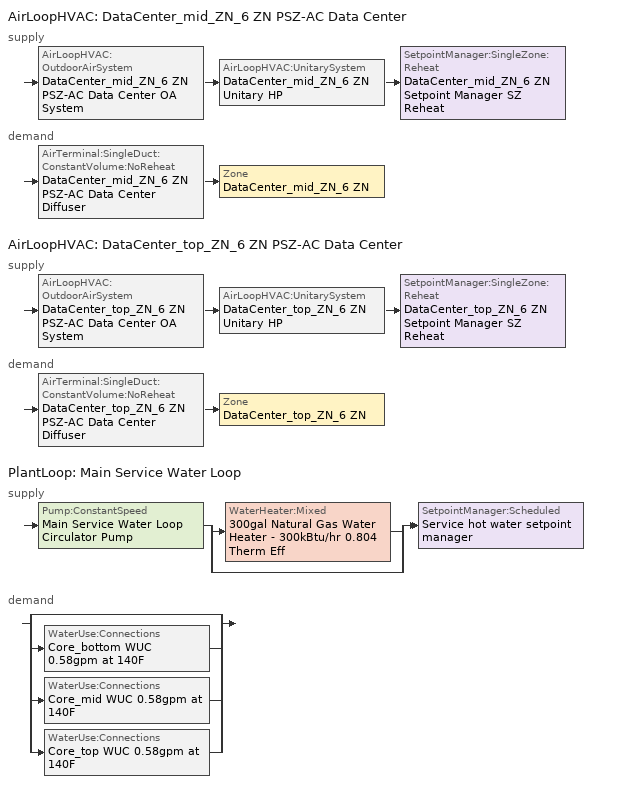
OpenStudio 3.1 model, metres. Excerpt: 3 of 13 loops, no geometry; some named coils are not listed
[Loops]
AirLoopHVAC 'DataCenter_mid_ZN_6 ZN PSZ-AC Data Center'
 supply: AirLoopHVAC:OutdoorAirSystem 'DataCenter_mid_ZN_6 ZN PSZ-AC Data Center OA System' > AirLoopHVAC:UnitarySystem 'DataCenter_mid_ZN_6 ZN Unitary HP' > SetpointManager:SingleZone:Reheat 'DataCenter_mid_ZN_6 ZN Setpoint Manager SZ Reheat'
 demand: AirTerminal:SingleDuct:ConstantVolume:NoReheat 'DataCenter_mid_ZN_6 ZN PSZ-AC Data Center Diffuser' > Zone 'DataCenter_mid_ZN_6 ZN'
AirLoopHVAC 'DataCenter_top_ZN_6 ZN PSZ-AC Data Center'
 supply: AirLoopHVAC:OutdoorAirSystem 'DataCenter_top_ZN_6 ZN PSZ-AC Data Center OA System' > AirLoopHVAC:UnitarySystem 'DataCenter_top_ZN_6 ZN Unitary HP' > SetpointManager:SingleZone:Reheat 'DataCenter_top_ZN_6 ZN Setpoint Manager SZ Reheat'
 demand: AirTerminal:SingleDuct:ConstantVolume:NoReheat 'DataCenter_top_ZN_6 ZN PSZ-AC Data Center Diffuser' > Zone 'DataCenter_top_ZN_6 ZN'
PlantLoop 'Main Service Water Loop'
 supply: Pump:ConstantSpeed 'Main Service Water Loop Circulator Pump' > split
  | WaterHeater:Mixed '300gal Natural Gas Water Heater - 300kBtu/hr 0.804 Therm Eff'
  | bypass
  join > SetpointManager:Scheduled 'Service hot water setpoint manager'
 demand: split
  | bypass
  | WaterUse:Connections 'Core_bottom WUC 0.58gpm at 140F'
  | WaterUse:Connections 'Core_mid WUC 0.58gpm at 140F'
  | WaterUse:Connections 'Core_top WUC 0.58gpm at 140F'
[Sizing:Zone] Zone Cooling Design Supply Air Temperature Input Method=SupplyAirTemperature; Zone Cooling Design Supply Air Temperature {C}=12.7778; Zone Cooling Design Supply Air Temperature Difference {deltaC}=11.11; Zone Heating Design Supply Air Temperature Input Method=SupplyAirTemperature; Zone Heating Design Supply Air Temperature Difference {deltaC}=11.11; Zone Cooling Design Supply Air Humidity Ratio {kg-H2O/kg-air}=0.0085; Zone Heating Design Supply Air Humidity Ratio {kg-H2O/kg-air}=0.008; Heating Design Air Flow Method=DesignDay; Account for Dedicated Outdoor Air System=No; Dedicated Outdoor Air System Control Strategy=NeutralSupplyAir; Dedicated Outdoor Air Low Setpoint Temperature for Design {C}=autosize; Dedicated Outdoor Air High Setpoint Temperature for Design {C}=autosize
Name | Zone Heating Design Supply Air Temperature {C} | Cooling Design Air Flow Method
Basement ZN | 50 | DesignDayWithLimit
DataCenter_mid_ZN_6 ZN; DataCenter_top_ZN_6 ZN | 40 | DesignDay
[Zone equipment]
DataCenter_mid_ZN_6 ZN: DataCenter_mid_ZN_6 ZN PSZ-AC Data Center Diffuser
DataCenter_top_ZN_6 ZN: DataCenter_top_ZN_6 ZN PSZ-AC Data Center Diffuser
[PlantLoop]
Main Service Water Loop: Glycol Concentration=0; Maximum Loop Temperature {C}=60; Minimum Loop Temperature {C}=10; Plant Loop Volume {m3}=Autocalculate; Load Distribution Scheme=Optimal
[Sizing:Plant]
Main Service Water Loop: Loop Type=Heating; Design Loop Exit Temperature {C}=60; Loop Design Temperature Difference {deltaC}=5; Sizing Option=NonCoincident; Zone Timesteps in Averaging Window=1; Coincident Sizing Factor Mode=None
[SetpointManager:Scheduled]
Service hot water setpoint manager: Control Variable=Temperature; Schedule=Service Water Loop Temp - 140F; Setpoint Node or NodeList=Main Service Water Loop Supply Outlet Node
[Pump:ConstantSpeed]
Main Service Water Loop Circulator Pump: Rated Flow Rate {m3/s}=autosize; Rated Pump Head {Pa}=29891; Rated Power Consumption {W}=autosize; Motor Efficiency=0.7; Fraction of Motor Inefficiencies to Fluid Stream=0; Pump Control Type=Intermittent; Design Power Sizing Method=PowerPerFlowPerPressure; Design Electric Power per Unit Flow Rate {W/(m3/s)}=348701.1; Design Shaft Power per Unit Flow Rate per Unit Head {W-s/m3-Pa}=1.28205
[AirLoopHVAC] Availability Schedule=Always On Discrete; Design Supply Air Flow Rate {m3/s}=autosize; Design Return Air Flow Fraction of Supply Air Flow=1
DataCenter_mid_ZN_6 ZN PSZ-AC Data Center; DataCenter_top_ZN_6 ZN PSZ-AC Data Center
[Sizing:System] Type of Load to Size On=Sensible; Design Outdoor Air Flow Rate {m3/s}=Autosize; Central Heating Maximum System Air Flow Ratio=1; Preheat Design Temperature {C}=7.22222; Preheat Design Humidity Ratio {kg-H2O/kg-Air}=0.008; Precool Design Temperature {C}=12.7778; Precool Design Humidity Ratio {kg-H2O/kg-Air}=0.008; Central Cooling Design Supply Air Temperature {C}=12.7778; Central Heating Design Supply Air Temperature {C}=40; Sizing Option=Coincident; 100% Outdoor Air in Cooling=No; 100% Outdoor Air in Heating=No; Central Cooling Design Supply Air Humidity Ratio {kg-H2O/kg-Air}=0.0085; Central Heating Design Supply Air Humidity Ratio {kg-H2O/kg-Air}=0.008; Cooling Design Air Flow Method=DesignDay; Cooling Design Air Flow Rate {m3/s}=0; Heating Design Air Flow Method=DesignDay; Heating Design Air Flow Rate {m3/s}=0; System Outdoor Air Method=ZoneSum; Zone Maximum Outdoor Air Fraction=1; Cooling Supply Air Flow Rate Per Floor Area {m3/s-m2}=0.00996765; Cooling Fraction of Autosized Cooling Supply Air Flow Rate=1; Cooling Supply Air Flow Rate Per Unit Cooling Capacity {m3/s-W}=3.94755e-05; Heating Supply Air Flow Rate Per Floor Area {m3/s-m2}=0.00996765; Heating Fraction of Autosized Heating Supply Air Flow Rate=1; Heating Fraction of Autosized Cooling Supply Air Flow Rate=1; Heating Supply Air Flow Rate Per Unit Heating Capacity {m3/s-W}=3.15882e-05; Cooling Design Capacity Method=CoolingDesignCapacity; Cooling Design Capacity {W}=autosize; Cooling Design Capacity Per Floor Area {W/m2}=234.7; Fraction of Autosized Cooling Design Capacity=1; Heating Design Capacity Method=HeatingDesignCapacity; Heating Design Capacity {W}=autosize; Heating Design Capacity Per Floor Area {W/m2}=157; Fraction of Autosized Heating Design Capacity=1; Central Cooling Capacity Control Method=OnOff
DataCenter_mid_ZN_6 ZN PSZ-AC Data Center; DataCenter_top_ZN_6 ZN PSZ-AC Data Center
[Controller:OutdoorAir] Minimum Outdoor Air Flow Rate {m3/s}=autosize; Maximum Outdoor Air Flow Rate {m3/s}=Autosize; Economizer Control Type=NoEconomizer; Economizer Control Action Type=ModulateFlow; Economizer Maximum Limit Dry-Bulb Temperature {C}=28; Economizer Maximum Limit Enthalpy {J/kg}=64000; Lockout Type=LockoutWithHeating; Minimum Limit Type=FixedMinimum; High Humidity Control=No; Heat Recovery Bypass Control Type=BypassWhenWithinEconomizerLimits
Name | Minimum Outdoor Air Schedule | Controller Mechanical Ventilation
DataCenter_mid_ZN_6 ZN PSZ-AC Data Center OA System Controller | DataCenter_mid_ZN_6 ZN PSZ-AC Data Center Occ Sch | Controller Mechanical Ventilation 3
DataCenter_top_ZN_6 ZN PSZ-AC Data Center OA System Controller | DataCenter_top_ZN_6 ZN PSZ-AC Data Center Occ Sch | Controller Mechanical Ventilation 4
[Controller:MechanicalVentilation] Availability Schedule=Always On Discrete; System Outdoor Air Method=ZoneSum
Controller Mechanical Ventilation 3; Controller Mechanical Ventilation 4
[AirLoopHVAC:OutdoorAirSystem]
Name | Controller
DataCenter_mid_ZN_6 ZN PSZ-AC Data Center OA System | DataCenter_mid_ZN_6 ZN PSZ-AC Data Center OA System Controller
DataCenter_top_ZN_6 ZN PSZ-AC Data Center OA System | DataCenter_top_ZN_6 ZN PSZ-AC Data Center OA System Controller
[SetpointManager:SingleZone:Reheat] Minimum Supply Air Temperature {C}=12.7778; Maximum Supply Air Temperature {C}=40
Name | Control Zone | Setpoint Node or NodeList
DataCenter_mid_ZN_6 ZN Setpoint Manager SZ Reheat | DataCenter_mid_ZN_6 ZN | DataCenter_mid_ZN_6 ZN PSZ-AC Data Center Supply Outlet Node
DataCenter_top_ZN_6 ZN Setpoint Manager SZ Reheat | DataCenter_top_ZN_6 ZN | DataCenter_top_ZN_6 ZN PSZ-AC Data Center Supply Outlet Node
[Fan:OnOff] Availability Schedule=Always On Discrete; Maximum Flow Rate {m3/s}=autosize; Motor In Airstream Fraction=1
Name | Fan Total Efficiency | Pressure Rise {Pa} | Motor Efficiency | Fan Power Ratio Function of Speed Ratio Curve | Fan Efficiency Ratio Function of Speed Ratio Curve
DataCenter_mid_ZN_6 ZN PSZ-AC Data Center Fan | 0.59605 | 1018.77 | 0.917 | Fan On Off Power Curve 2 | Fan On Off Efficiency Curve 2
DataCenter_top_ZN_6 ZN PSZ-AC Data Center Fan | 0.55575 | 622.722 | 0.855 | Fan On Off Power Curve 3 | Fan On Off Efficiency Curve 3
[Coil:Heating:Electric] Availability Schedule=Always On Discrete; Efficiency=1
DataCenter_mid_ZN_6 ZN PSZ-AC Data Center Electric Backup Htg Coil; DataCenter_top_ZN_6 ZN PSZ-AC Data Center Electric Backup Htg Coil
[AirLoopHVAC:UnitarySystem] Control Type=Load; Dehumidification Control Type=None; Fan Placement=BlowThrough; Supply Air Fan Operating Mode Schedule=Always On Discrete; DX Heating Coil Sizing Ratio=1; Use DOAS DX Cooling Coil=No; DOAS DX Cooling Coil Leaving Minimum Air Temperature {C}=2; Latent Load Control=SensibleOnlyLoadControl; Supply Air Flow Rate During Cooling Operation {m3/s}=Autosize; Supply Air Flow Rate During Heating Operation {m3/s}=Autosize; Supply Air Flow Rate When No Cooling or Heating is Required {m3/s}=Autosize; Maximum Supply Air Temperature {C}=80; Maximum Outdoor Dry-Bulb Temperature for Supplemental Heater Operation {C}=4.44444; Maximum Cycling Rate {cycles/hr}=2.5; Heat Pump Time Constant {s}=60; Fraction of On-Cycle Power Use=0.01; Heat Pump Fan Delay Time {s}=60; Ancilliary On-Cycle Electric Power {W}=0; Ancilliary Off-Cycle Electric Power {W}=0
Name | Controlling Zone or Thermostat Location | Supply Fan | Heating Coil | Cooling Coil | Supplemental Heating Coil
DataCenter_mid_ZN_6 ZN Unitary HP | DataCenter_mid_ZN_6 ZN | DataCenter_mid_ZN_6 ZN PSZ-AC Data Center Fan | DataCenter_mid_ZN_6 ZN PSZ-AC Data Center Water-to-Air HP Htg Coil 259 Clg kBtu/hr 4.3COPH | DataCenter_mid_ZN_6 ZN PSZ-AC Data Center Water-to-Air HP Clg Coil | DataCenter_mid_ZN_6 ZN PSZ-AC Data Center Electric Backup Htg Coil
DataCenter_top_ZN_6 ZN Unitary HP | DataCenter_top_ZN_6 ZN | DataCenter_top_ZN_6 ZN PSZ-AC Data Center Fan | DataCenter_top_ZN_6 ZN PSZ-AC Data Center Water-to-Air HP Htg Coil 26 Clg kBtu/hr 4.3COPH | DataCenter_top_ZN_6 ZN PSZ-AC Data Center Water-to-Air HP Clg Coil 26kBtu/hr 13.0EER | DataCenter_top_ZN_6 ZN PSZ-AC Data Center Electric Backup Htg Coil
[AirTerminal:SingleDuct:ConstantVolume:NoReheat] Availability Schedule=Always On Discrete; Maximum Air Flow Rate {m3/s}=AutoSize
DataCenter_mid_ZN_6 ZN PSZ-AC Data Center Diffuser; DataCenter_top_ZN_6 ZN PSZ-AC Data Center Diffuser
[EnergyManagementSystem:Program]
VAVtopWITHREHEATOptimumStartProg0: IF DaylightSavings==0 && DayOfWeek>1 && Hour==5 && OAT_3<23.9 && OAT_3>1.7; SET VAVtopWITHREHEATClgSch0 = 29.4; SET VAVtopWITHREHEATHtgSch0 = 15.6; ELSEIF DaylightSavings==0 && DayOfWeek==1 && Hour==7 && OAT_3<23.9 && OAT_3>1.7; SET VAVtopWITHREHEATClgSch0 = 29.4; SET VAVtopWITHREHEATHtgSch0 = 15.6; ELSEIF DaylightSavings==1 && DayOfWeek>1 && Hour==4 && OAT_3<23.9 && OAT_3>1.7; SET VAVtopWITHREHEATClgSch0 = 29.4; SET VAVtopWITHREHEATHtgSch0 = 15.6; ELSEIF DaylightSavings==1 && DayOfWeek==1 && Hour==6 && OAT_3<23.9 && OAT_3>1.7; SET VAVtopWITHREHEATClgSch0 = 29.4; SET VAVtopWITHREHEATHtgSch0 = 15.6; ELSE; SET VAVtopWITHREHEATClgSch0 = NULL; SET VAVtopWITHREHEATHtgSch0 = NULL; ENDIF
[EnergyManagementSystem:ProgramCallingManager]
Transformer_Load_Prog_Manager: AfterPredictorAfterHVACManagers; Transformer_Load_Prog
DataCenterbasementZN6ZNPSZACDataCenterOptimumStartCallingManager0: BeginTimestepBeforePredictor; DataCenterbasementZN6ZNPSZACDataCenterOptimumStartProg0
VAVbotWITHREHEATOptimumStartCallingManager0: BeginTimestepBeforePredictor; VAVbotWITHREHEATOptimumStartProg0
VAVmidWITHREHEATOptimumStartCallingManager0: BeginTimestepBeforePredictor; VAVmidWITHREHEATOptimumStartProg0
VAVtopWITHREHEATOptimumStartCallingManager0: BeginTimestepBeforePredictor; VAVtopWITHREHEATOptimumStartProg0
[EnergyManagementSystem:OutputVariable]
Wired_LTG: EMS Variable=Wired_LTG; Type of Data in Variable=Summed; Update Frequency=ZoneTimeStep; Units=J
[ElectricLoadCenter:Transformer]
Transformer_1: Availability Schedule=Always On Discrete; Transformer Usage=PowerInFromGrid; Rated Capacity {VA}=500000; Phase=3; Conductor Material=Aluminum; Full Load Temperature Rise {C}=150; Fraction of Eddy Current Losses=0.1; Performance Input Method=NominalEfficiency; Nameplate Efficiency=0.987; Per Unit Load for Nameplate Efficiency=0.35; Reference Temperature for Nameplate Efficiency {C}=75; Consider Transformer Loss for Utility Cost=Yes; Meter Name 1=Wired_LTG_Electricity; Meter Name 2=Wired_Int_EQUIP
[WaterHeater:Mixed]
300gal Natural Gas Water Heater - 300kBtu/hr 0.804 Therm Eff: Tank Volume {m3}=1.13562; Setpoint Temperature Schedule=Service Water Loop Temp - 140F; Deadband Temperature Difference {deltaC}=2; Maximum Temperature Limit {C}=60; Heater Control Type=Cycle; Heater Maximum Capacity {W}=87921.3; Heater Fuel Type=NaturalGas; Heater Thermal Efficiency=0.803984; Off Cycle Parasitic Fuel Consumption Rate {W}=8146.58; Off Cycle Parasitic Fuel Type=NaturalGas; Off Cycle Parasitic Heat Fraction to Tank=0; On Cycle Parasitic Fuel Consumption Rate {W}=8146.58; On Cycle Parasitic Fuel Type=NaturalGas; On Cycle Parasitic Heat Fraction to Tank=0; Ambient Temperature Indicator=ThermalZone; Ambient Temperature Thermal Zone=Basement ZN; Off Cycle Loss Coefficient to Ambient Temperature {W/K}=11.2595; On Cycle Loss Coefficient to Ambient Temperature {W/K}=11.2595; Use Side Effectiveness=1; Source Side Effectiveness=1; Use Side Design Flow Rate {m3/s}=autosize; Source Side Design Flow Rate {m3/s}=autosize; Indirect Water Heating Recovery Time {hr}=1.5; Source Side Flow Control Mode=IndirectHeatPrimarySetpoint
[WaterUse:Connections]
Name | Water Use Equipment Name 1
Core_bottom WUC 0.58gpm at 140F | Core_bottom Service Water Use 0.58gpm at 140F
Core_mid WUC 0.58gpm at 140F | Core_mid Service Water Use 0.58gpm at 140F
Core_top WUC 0.58gpm at 140F | Core_top Service Water Use 0.58gpm at 140F
[WaterUse:Equipment:Definition] Peak Flow Rate {m3/s}=3.65923e-05; Sensible Fraction Schedule=Fraction Sensible - 0.2; Latent Fraction Schedule=Fraction Latent - 0.05
Name | Target Temperature Schedule
Main Service Water Use Def 0.58gpm | Mixed Water At Faucet Temp - 140F
Main Service Water Use Def 0.58gpm 1 | Mixed Water At Faucet Temp - 140F 1
Main Service Water Use Def 0.58gpm 2 | Mixed Water At Faucet Temp - 140F 2
[WaterUse:Equipment] Flow Rate Fraction Schedule=OfficeLarge BLDG_SWH_SCH
Name | Water Use Equipment Definition | Space
Core_bottom Service Water Use 0.58gpm at 140F | Main Service Water Use Def 0.58gpm | Core_bottom
Core_mid Service Water Use 0.58gpm at 140F | Main Service Water Use Def 0.58gpm 1 | Core_mid
Core_top Service Water Use 0.58gpm at 140F | Main Service Water Use Def 0.58gpm 2 | Core_top
[HeatExchanger:AirToAir:SensibleAndLatent] Availability Schedule=Always On Discrete; Nominal Supply Air Flow Rate {m3/s}=autosize; Sensible Effectiveness at 100% Heating Air Flow=0.7; Latent Effectiveness at 100% Heating Air Flow=0.6; Sensible Effectiveness at 75% Heating Air Flow=0.7; Latent Effectiveness at 75% Heating Air Flow=0.6; Sensible Effectiveness at 100% Cooling Air Flow=0.75; Latent Effectiveness at 100% Cooling Air Flow=0.6; Sensible Effectiveness at 75% Cooling Air Flow=0.75; Latent Effectiveness at 75% Cooling Air Flow=0.6; Supply Air Outlet Temperature Control=No; Heat Exchanger Type=Rotary; Frost Control Type=ExhaustOnly; Threshold Temperature {C}=-23.3; Initial Defrost Time Fraction=0.167; Rate of Defrost Time Fraction Increase {1/K}=1.44; Economizer Lockout=Yes
Name | Nominal Electric Power {W}
CAV_bas ERV | 911.112
VAV_mid WITH REHEAT ERV | 109319
[SetpointManager:OutdoorAirPretreat] Minimum Setpoint Temperature {C}=-99; Maximum Setpoint Temperature {C}=99; Minimum Setpoint Humidity Ratio {kgWater/kgDryAir}=1e-05; Maximum Setpoint Humidity Ratio {kgWater/kgDryAir}=1
Name | Setpoint Node or NodeList
Setpoint Manager Outdoor Air Pretreat 1 | CAV_bas ERV Primary Outlet Air Node
Setpoint Manager Outdoor Air Pretreat 2 | VAV_mid WITH REHEAT ERV Primary Outlet Air Node
[EnergyManagementSystem:Actuator] Actuated Component Type=Schedule:Year; Actuated Component Control Type=Schedule Value
Name | Actuated Component
DataCenterbasementZN6ZNPSZACDataCenterHtgSch0 | OfficeLarge HTGSETP_DC_SCH
DataCenterbasementZN6ZNPSZACDataCenterClgSch0 | OfficeLarge CLGSETP_DC_SCH
VAVbotWITHREHEATHtgSch0; VAVmidWITHREHEATHtgSch0; VAVtopWITHREHEATHtgSch0 | OfficeLarge HTGSETP_SCH_YES_OPTIMUM
VAVbotWITHREHEATClgSch0; VAVmidWITHREHEATClgSch0; VAVtopWITHREHEATClgSch0 | OfficeLarge CLGSETP_SCH_NO_SETBACK
[Schedule:Constant]
Always On Discrete: Value=1
[Schedule:Ruleset]
Name | Default Day Schedule | Summer Design Day Schedule | Winter Design Day Schedule
OfficeLarge HTGSETP_DC_SCH | OfficeLarge HTGSETP_DC_SCH Default | OfficeLarge HTGSETP_DC_SCH Summer Design Day | OfficeLarge HTGSETP_DC_SCH Winter Design Day
OfficeLarge CLGSETP_DC_SCH | OfficeLarge CLGSETP_DC_SCH Default | OfficeLarge CLGSETP_DC_SCH Summer Design Day | OfficeLarge CLGSETP_DC_SCH Winter Design Day
OfficeLarge HTGSETP_SCH_YES_OPTIMUM | OfficeLarge HTGSETP_SCH_YES_OPTIMUM Default | OfficeLarge HTGSETP_SCH_YES_OPTIMUM Summer Design Day | OfficeLarge HTGSETP_SCH_YES_OPTIMUM Winter Design Day
OfficeLarge CLGSETP_SCH_NO_SETBACK | OfficeLarge CLGSETP_SCH_NO_SETBACK Default | OfficeLarge CLGSETP_SCH_NO_SETBACK Summer Design Day | OfficeLarge CLGSETP_SCH_NO_SETBACK Winter Design Day
Service Water Loop Temp - 140F | Service Water Loop Temp - 140F Default
Fraction Sensible - 0.2 | Fraction Sensible - 0.2 Default
Fraction Latent - 0.05 | Fraction Latent - 0.05 Default
Mixed Water At Faucet Temp - 140F | Mixed Water At Faucet Temp - 140F Default
OfficeLarge BLDG_SWH_SCH | OfficeLarge BLDG_SWH_SCH Default | OfficeLarge BLDG_SWH_SCH Summer Design Day | OfficeLarge BLDG_SWH_SCH Winter Design Day
Mixed Water At Faucet Temp - 140F 1 | Mixed Water At Faucet Temp - 140F Default 1
Mixed Water At Faucet Temp - 140F 2 | Mixed Water At Faucet Temp - 140F Default 2
DataCenter_mid_ZN_6 ZN PSZ-AC Data Center Occ Sch | DataCenter_mid_ZN_6 ZN PSZ-AC Data Center Occ Sch Default | DataCenter_mid_ZN_6 ZN PSZ-AC Data Center Occ Sch Summer Design Day | DataCenter_mid_ZN_6 ZN PSZ-AC Data Center Occ Sch Winter Design Day
DataCenter_top_ZN_6 ZN PSZ-AC Data Center Occ Sch | DataCenter_top_ZN_6 ZN PSZ-AC Data Center Occ Sch Default | DataCenter_top_ZN_6 ZN PSZ-AC Data Center Occ Sch Summer Design Day | DataCenter_top_ZN_6 ZN PSZ-AC Data Center Occ Sch Winter Design Day
[Schedule:Day]
OfficeLarge HTGSETP_DC_SCH Default; OfficeLarge HTGSETP_DC_SCH Winter Design Day; OfficeLarge HTGSETP_DC_SCH Summer Design Day: 24, 0, 18
OfficeLarge CLGSETP_DC_SCH Default; OfficeLarge CLGSETP_DC_SCH Winter Design Day; OfficeLarge CLGSETP_DC_SCH Summer Design Day: 24, 0, 27
OfficeLarge HTGSETP_SCH_YES_OPTIMUM Default; OfficeLarge HTGSETP_SCH_YES_OPTIMUM Summer Design Day: 24, 0, 15.6
OfficeLarge HTGSETP_SCH_YES_OPTIMUM Sat Day: 4, 0, 15.6, 5, 0, 17.8, 6, 0, 20, 17, 0, 21, 24, 0, 15.6
OfficeLarge HTGSETP_SCH_YES_OPTIMUM Wkdy Day: 4, 0, 15.6, 5, 0, 17.8, 6, 0, 20, 22, 0, 21, 24, 0, 15.6
OfficeLarge HTGSETP_SCH_YES_OPTIMUM Winter Design Day: 5, 0, 15.6, 6, 0, 17.6, 7, 0, 19.6, 22, 0, 21, 24, 0, 15.6
OfficeLarge CLGSETP_SCH_NO_SETBACK Default; OfficeLarge CLGSETP_SCH_NO_SETBACK Winter Design Day; OfficeLarge CLGSETP_SCH_NO_SETBACK Default|WntrDsn|Sat|Wkdy Day: 24, 0, 24
OfficeLarge CLGSETP_SCH_NO_SETBACK Summer Design Day: 5, 0, 26.7, 6, 0, 25.7, 7, 0, 25, 22, 0, 24, 24, 0, 26.7
Service Water Loop Temp - 140F Default; Mixed Water At Faucet Temp - 140F Default; Mixed Water At Faucet Temp - 140F Default 1; Mixed Water At Faucet Temp - 140F Default 2: 24, 0, 60
Fraction Sensible - 0.2 Default: 24, 0, 0.2
Fraction Latent - 0.05 Default: 24, 0, 0.05
OfficeLarge BLDG_SWH_SCH Default: 6, 0, 0, 7, 0, 0.07, 11, 0, 0.04, 13, 0, 0.06, 14, 0, 0.09, 15, 0, 0.06, 21, 0, 0.04, 22, 0, 0.07, 24, 0, 0.04
OfficeLarge BLDG_SWH_SCH Summer Design Day; OfficeLarge BLDG_SWH_SCH SmrDsn|Wkdy Day: 6, 0, 0, 7, 0, 0.07, 8, 0, 0.19, 9, 0, 0.35, 10, 0, 0.38, 11, 0, 0.39, 12, 0, 0.47, 13, 0, 0.57, 14, 0, 0.54, 15, 0, 0.34, 16, 0, 0.33, 17, 0, 0.44, 18, 0, 0.26, 19, 0, 0.21, 20, 0, 0.15, 21, 0, 0.17, 22, 0, 0.08, 24, 0, 0.05
OfficeLarge BLDG_SWH_SCH Winter Design Day; OfficeLarge BLDG_SWH_SCH WntrDsn|Sat Day: 6, 0, 0, 7, 0, 0.07, 8, 0, 0.11, 9, 0, 0.15, 10, 0, 0.21, 11, 0, 0.19, 12, 0, 0.23, 13, 0, 0.2, 14, 0, 0.19, 15, 0, 0.15, 16, 0, 0.13, 17, 0, 0.14, 21, 0, 0.07, 22, 0, 0.09, 24, 0, 0.05
DataCenter_mid_ZN_6 ZN PSZ-AC Data Center Occ Sch Default; DataCenter_top_ZN_6 ZN PSZ-AC Data Center Occ Sch Default: 24, 0, 0
DataCenter_mid_ZN_6 ZN PSZ-AC Data Center Occ Sch Winter Design Day; DataCenter_mid_ZN_6 ZN PSZ-AC Data Center Occ Sch Summer Design Day; DataCenter_top_ZN_6 ZN PSZ-AC Data Center Occ Sch Winter Design Day; DataCenter_top_ZN_6 ZN PSZ-AC Data Center Occ Sch Summer Design Day: 24, 0, 1
[Schedule:Rule] Date Specification Type=DateRange; Start Month=1; Start Day=1; End Month=12; End Day=31
Name | Schedule Ruleset | Rule Order | Day Schedule | Apply Saturday | Apply Monday | Apply Tuesday | Apply Wednesday | Apply Thursday | Apply Friday
Schedule Rule 22 | OfficeLarge HTGSETP_SCH_YES_OPTIMUM | 1 | OfficeLarge HTGSETP_SCH_YES_OPTIMUM Sat Day | Yes
Schedule Rule 23 | OfficeLarge HTGSETP_SCH_YES_OPTIMUM | 0 | OfficeLarge HTGSETP_SCH_YES_OPTIMUM Wkdy Day |  | Yes | Yes | Yes | Yes | Yes
Schedule Rule 24 | OfficeLarge CLGSETP_SCH_NO_SETBACK | 0 | OfficeLarge CLGSETP_SCH_NO_SETBACK Default|WntrDsn|Sat|Wkdy Day | Yes | Yes | Yes | Yes | Yes | Yes
Schedule Rule 31 | OfficeLarge BLDG_SWH_SCH | 1 | OfficeLarge BLDG_SWH_SCH SmrDsn|Wkdy Day |  | Yes | Yes | Yes | Yes | Yes
Schedule Rule 32 | OfficeLarge BLDG_SWH_SCH | 0 | OfficeLarge BLDG_SWH_SCH WntrDsn|Sat Day | Yes
[Curve:Cubic] Coefficient1 Constant=1; Coefficient2 x=0; Coefficient3 x**2=0; Coefficient4 x**3=0; Minimum Value of x=0; Maximum Value of x=1
Fan On Off Efficiency Curve 2; Fan On Off Efficiency Curve 3
[Curve:Exponent] Coefficient1 Constant=1; Coefficient2 Constant=0; Coefficient3 Constant=0; Minimum Value of x=0; Maximum Value of x=1
Fan On Off Power Curve 2; Fan On Off Power Curve 3
